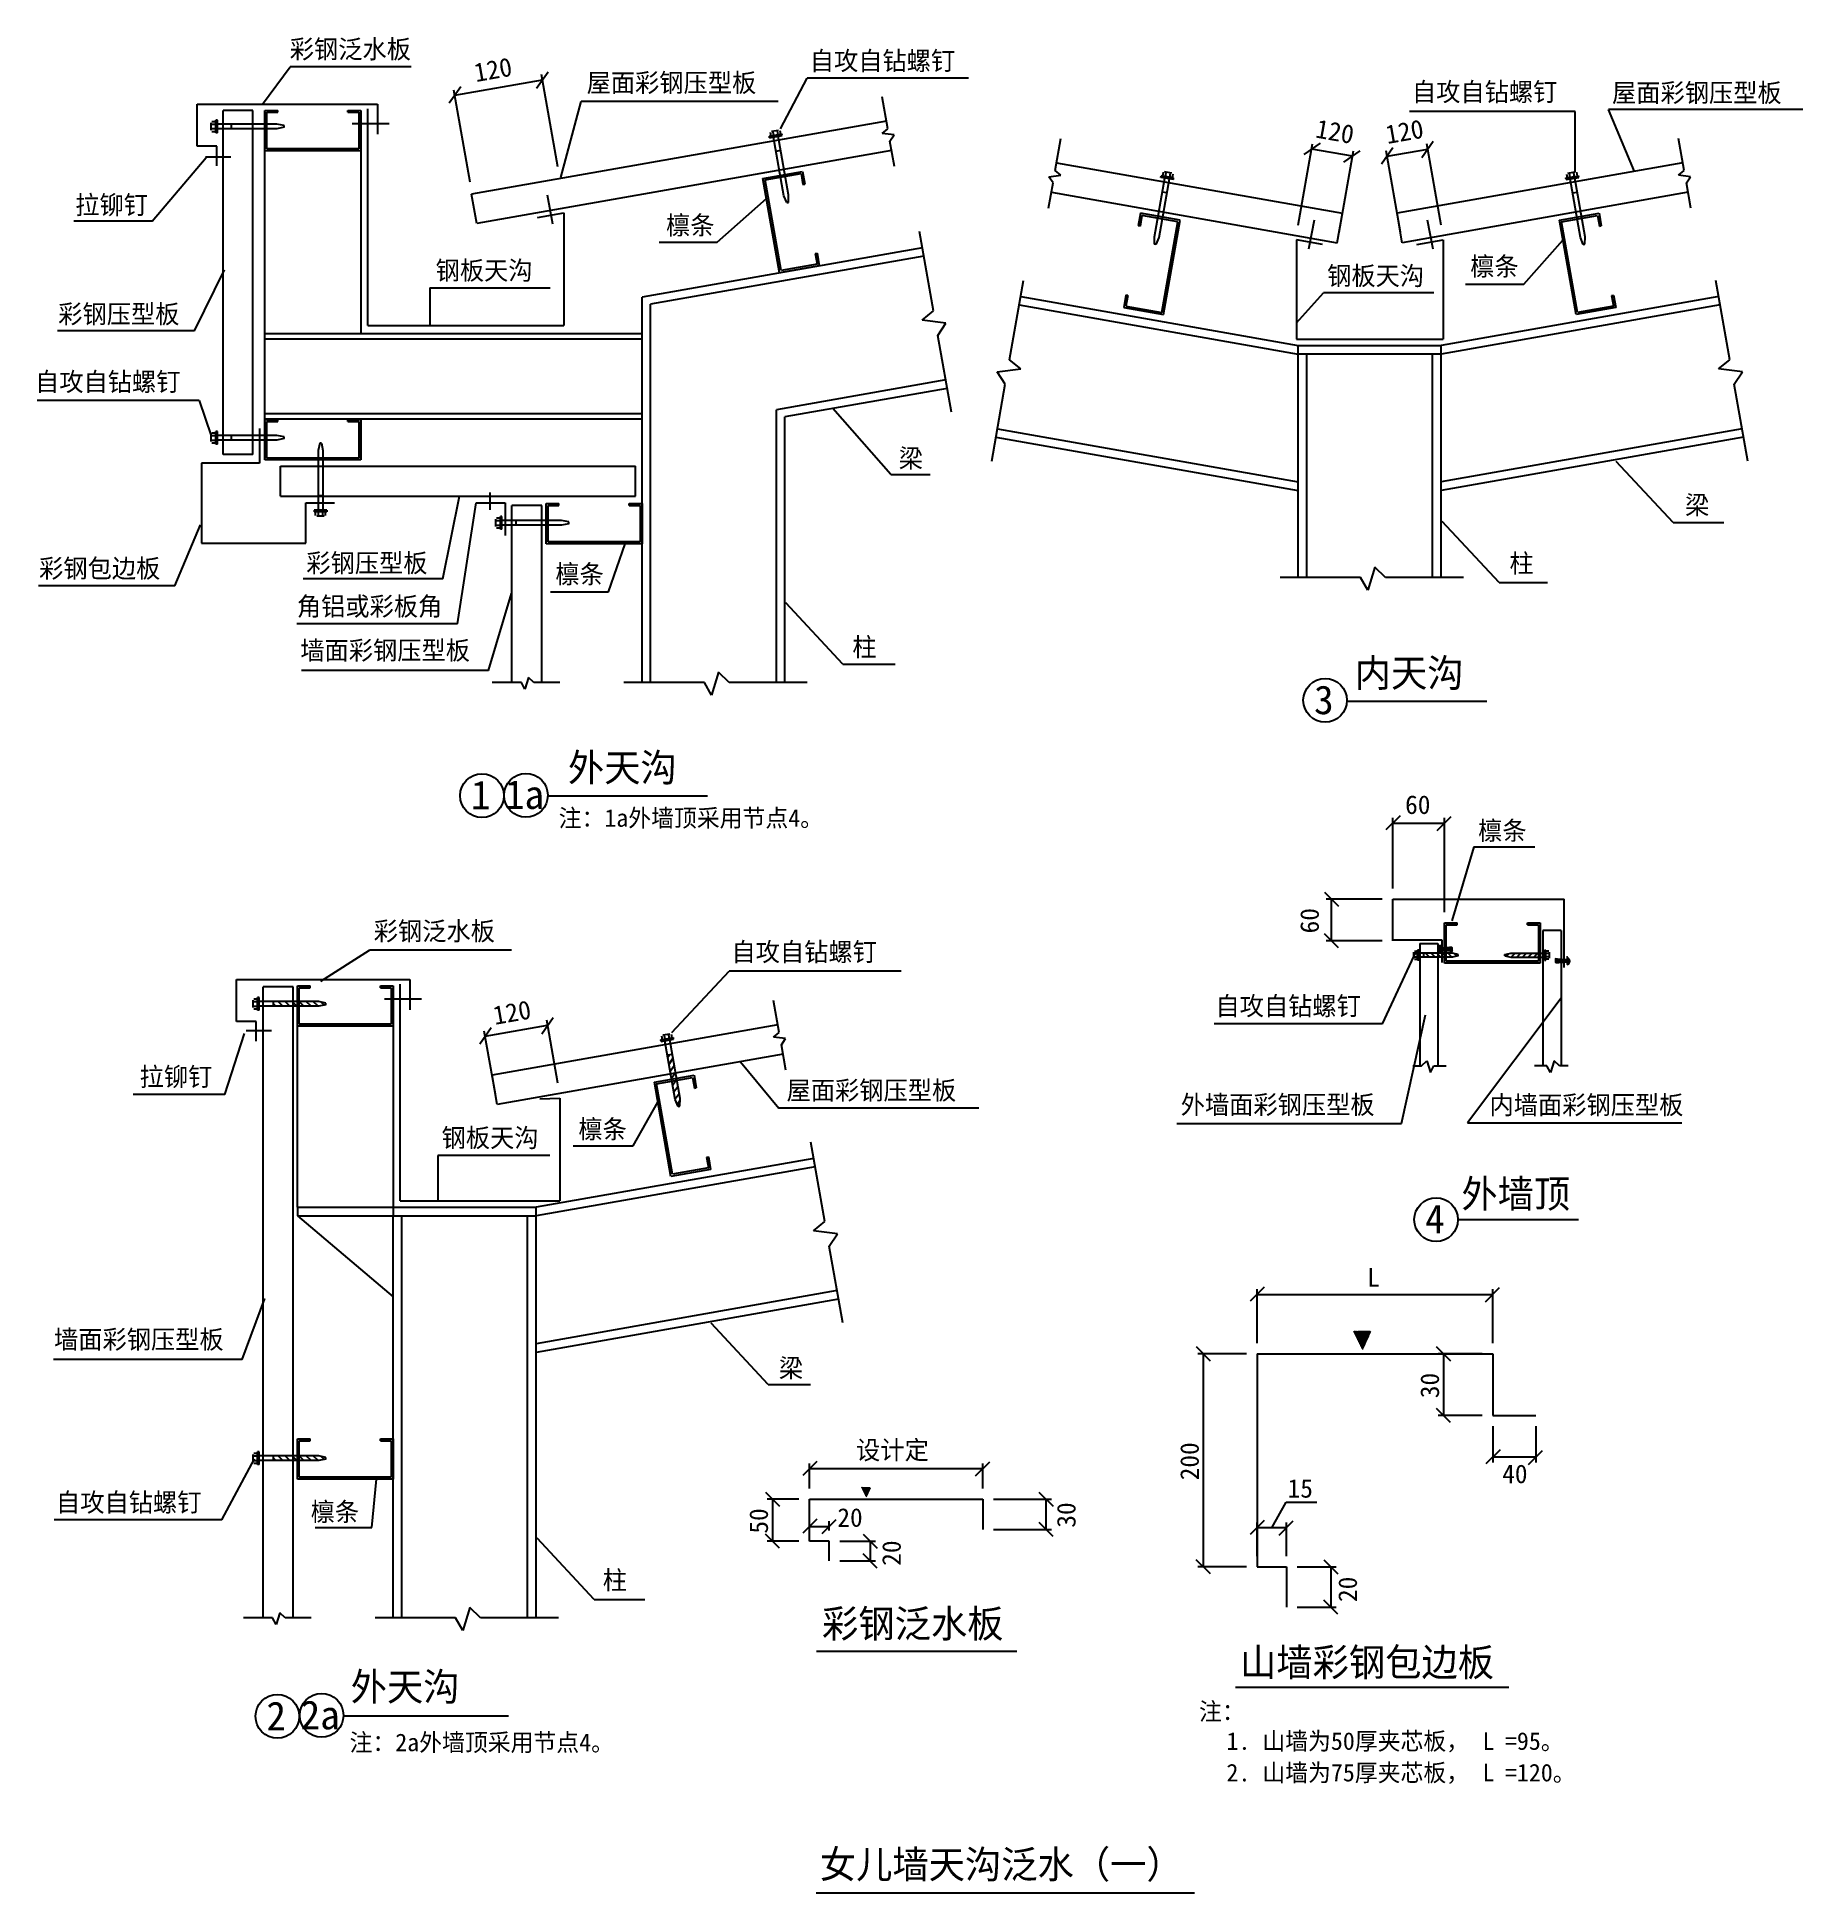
# Model space of a CAD drawing. Header units: metres. Extents: x 127 to 1785, y -203 to 1539.
import ezdxf

# ---------------------------------------------------------------- set-up
doc = ezdxf.new("R2010")
doc.units = ezdxf.units.M
doc.layers.add('_TCH_MASK', color=7, linetype='Continuous')

# ---------------------------------------------------------------- blocks, each defined once
blk = doc.blocks.new('_ARCHTICK')
at = {"color": 6, "linetype": 'ByBlock'}
blk.add_lwpolyline([(-0.98, -0.98), (0.91, 0.91)], dxfattribs=at)

msp = doc.modelspace()

# ---------------------------------------------------------------- hatches: boundary and pattern name
at = {"layer": '_TCH_MASK'}
h = msp.add_hatch(dxfattribs=at)
h.set_pattern_fill('SOLID')
h.paths.add_polyline_path([(1444.7, 679.1), (1444.7, 681.7), (1455.63, 680.89), (1455.63, 685.03), (1444.7, 684.22), (1444.7, 686.82, 0.7)])
h = msp.add_hatch(dxfattribs=at)
h.set_pattern_fill('SOLID')
h.paths.add_polyline_path([(1563.29, 668.15), (1563.29, 670.75), (1552.36, 669.94), (1552.36, 674.08), (1563.29, 673.26), (1563.29, 675.86, -0.7)])
h = msp.add_hatch(dxfattribs=at)
h.set_pattern_fill('SOLID')
h.paths.add_polyline_path([(1371.19, 307.38), (1362.91, 324.04), (1378.92, 324.31)])
h = msp.add_hatch(dxfattribs=at)
h.set_pattern_fill('SOLID')
h.paths.add_polyline_path([(905.3, 169.03), (901.3, 177.44), (909.31, 177.42)])

# ---------------------------------------------------------------- linework, layer by layer
for p, q in [((1357.01, 915.74), (1487.74, 915.74)), ((1461.02, 429.1), (1573.92, 429.1)), ((858.51, 23.75), (1046.57, 23.75)), ((1251.85, -9.99), (1508.51, -9.99)), ((415.16, -36.64), (569.54, -36.64)), ((858.17, -202.98), (1213.3, -202.98))]:
    msp.add_line(p, q)
for p, q in [((338.65, 1476.07), (364.45, 1511.06)), ((478.25, 1511.06), (364.45, 1511.06)), ((519.07, 1484.34), (601.42, 1498.86)), ((615.82, 1417.15), (600.55, 1503.79)), ((824.82, 1452.94), (850.01, 1500.33)), ((1001.46, 1500.33), (850.01, 1500.33)), ((533.48, 1402.63), (518.2, 1489.27)), ((925.59, 1452.83), (920.3, 1482.86)), ((277.32, 1436.61), (277.32, 1476.07)), ((277.32, 1476.07), (446.42, 1476.07)), ((301.65, 1147.09), (301.65, 1470.12)), ((329.65, 1470.12), (301.65, 1470.12)), ((329.65, 1147.09), (329.65, 1470.12)), ((340.83, 1470.12), (352.83, 1470.12)), ((340.83, 1432.32), (340.83, 1470.12)), ((342.63, 1434.12), (342.63, 1468.32)), ((342.63, 1468.32), (352.83, 1468.32)), ((352.83, 1468.32), (352.83, 1470.12)), ((352.83, 1468.32), (352.83, 1468.32)), ((418.83, 1470.12), (430.83, 1470.12)), ((418.83, 1468.32), (418.83, 1470.12)), ((418.83, 1468.32), (429.03, 1468.32)), ((418.83, 1468.32), (418.83, 1468.32)), ((429.03, 1468.32), (429.03, 1434.12)), ((430.83, 1470.12), (430.83, 1432.32)), ((437.41, 1268.15), (437.41, 1471.7)), ((446.42, 1476.07), (446.42, 1447.7)), ((618.63, 1407.16), (637.86, 1478.44)), ((822.62, 1478.44), (637.86, 1478.44)), ((1570.82, 1468.97), (1415.27, 1468.97)), ((1570.86, 1412.14), (1570.82, 1468.97)), ((1626.41, 1412.71), (1602.14, 1471.03)), ((1784.54, 1471.03), (1602.14, 1471.03)), ((290.5, 1451.73), (290.5, 1458.5)), ((291.17, 1459.79), (294.7, 1459.79)), ((291.17, 1457.21), (294.7, 1457.21)), ((291.17, 1453.02), (294.7, 1453.02)), ((291.17, 1450.44), (294.7, 1450.44)), ((296.2, 1461.11), (294.7, 1461.11)), ((294.7, 1449.11), (294.7, 1461.11)), ((296.2, 1449.11), (294.7, 1449.11)), ((296.2, 1449.11), (296.2, 1461.11)), ((352.13, 1457.36), (296.2, 1457.36)), ((352.13, 1452.86), (296.2, 1452.86)), ((309.64, 1452.86), (309.64, 1457.36)), ((358.97, 1455.91), (352.13, 1457.36)), ((358.97, 1454.32), (352.13, 1452.86)), ((358.97, 1454.32), (358.97, 1455.91)), ((422.68, 1457.93), (457.35, 1457.93)), ((924.32, 1460.05), (534.93, 1391.39)), ((814.39, 1445.93), (826.21, 1448.01)), ((814.65, 1444.45), (814.39, 1445.93)), ((814.65, 1444.45), (826.47, 1446.54)), ((815.08, 1449.64), (815.7, 1446.16)), ((816.24, 1450.52), (822.9, 1451.69)), ((817.62, 1450.09), (818.24, 1446.61)), ((821.75, 1450.82), (822.36, 1447.34)), ((832.49, 1390.8), (822.78, 1445.88)), ((824.29, 1451.26), (824.9, 1447.78)), ((826.47, 1446.54), (826.21, 1448.01)), ((920.23, 1448.51), (925.59, 1452.83)), ((931.45, 1447.12), (920.23, 1448.51)), ((927.61, 1441.39), (931.45, 1447.12)), ((295.84, 1436.61), (277.32, 1436.61)), ((295.84, 1418.11), (295.84, 1436.61)), ((340.83, 1179.86), (340.83, 1438.75)), ((430.83, 1432.32), (340.83, 1432.32)), ((429.03, 1434.12), (342.63, 1434.12)), ((430.83, 1432.32), (430.83, 1260.75)), ((929.18, 1432.48), (539.79, 1363.82)), ((828.06, 1390.02), (818.34, 1445.1)), ((820.68, 1431.87), (825.11, 1432.65)), ((931.8, 1417.6), (927.61, 1441.39)), ((1082.69, 1413.59), (1087.99, 1443.62)), ((1310.89, 1362.53), (1324.34, 1438.81)), ((1361.68, 1427.15), (1323.47, 1433.89)), ((1349.1, 1355.79), (1362.55, 1432.07)), ((1406.79, 1355.79), (1393.33, 1432.07)), ((1394.2, 1427.15), (1432.42, 1433.89)), ((1445, 1362.53), (1431.55, 1438.81)), ((1673.2, 1413.59), (1667.9, 1443.62)), ((235.12, 1366.29), (285.84, 1425.78)), ((285.08, 1426.54), (308.91, 1426.54)), ((808.38, 1406.28), (845.6, 1412.85)), ((845.6, 1412.85), (847.69, 1401.03)), ((1088.05, 1409.27), (1082.69, 1413.59)), ((1083.97, 1420.82), (1352.23, 1373.52)), ((1183.99, 1412.03), (1183.38, 1408.55)), ((1192.04, 1411.28), (1185.38, 1412.46)), ((1186.53, 1411.58), (1185.92, 1408.1)), ((1671.92, 1420.82), (1403.66, 1373.52)), ((1563.84, 1411.28), (1570.51, 1412.46)), ((1569.35, 1411.58), (1569.97, 1408.1)), ((1571.89, 1412.03), (1572.51, 1408.55)), ((1667.83, 1409.27), (1673.2, 1413.59)), ((824.01, 1317.65), (808.38, 1406.28)), ((810.46, 1404.82), (844.14, 1410.76)), ((825.47, 1319.73), (810.46, 1404.82)), ((844.14, 1410.76), (845.92, 1400.72)), ((845.92, 1400.72), (847.69, 1401.03)), ((845.92, 1400.72), (845.92, 1400.72)), ((1076.48, 1378.36), (1080.67, 1402.15)), ((1076.83, 1407.88), (1088.05, 1409.27)), ((1080.67, 1402.15), (1076.83, 1407.88)), ((1175.79, 1351.57), (1185.51, 1406.65)), ((1180.23, 1350.78), (1189.94, 1405.87)), ((1181.81, 1407.3), (1182.07, 1408.78)), ((1193.63, 1405.21), (1181.81, 1407.3)), ((1193.89, 1406.69), (1182.07, 1408.78)), ((1190.66, 1410.85), (1190.05, 1407.37)), ((1193.2, 1410.4), (1192.59, 1406.92)), ((1193.63, 1405.21), (1193.89, 1406.69)), ((1562, 1406.69), (1573.81, 1408.78)), ((1562.26, 1405.21), (1562, 1406.69)), ((1562.26, 1405.21), (1574.07, 1407.3)), ((1562.69, 1410.4), (1563.3, 1406.92)), ((1565.23, 1410.85), (1565.84, 1407.37)), ((1575.66, 1350.78), (1565.95, 1405.87)), ((1580.09, 1351.57), (1570.38, 1406.65)), ((1574.07, 1407.3), (1573.81, 1408.78)), ((1679.06, 1407.88), (1667.83, 1409.27)), ((1675.21, 1402.15), (1679.06, 1407.88)), ((1679.41, 1378.36), (1675.21, 1402.15)), ((539.79, 1363.82), (534.93, 1391.39)), ((611.23, 1363.37), (605.97, 1390.68)), ((765.46, 1346.38), (811.69, 1387.49)), ((830.68, 1383.54), (828.06, 1390.02)), ((830.68, 1383.54), (832.24, 1383.81)), ((832.24, 1383.81), (832.49, 1390.8)), ((1079.1, 1393.24), (1347.37, 1345.94)), ((1187.61, 1392.63), (1183.17, 1393.41)), ((1676.78, 1393.24), (1408.52, 1345.94)), ((1568.28, 1392.63), (1572.71, 1393.41)), ((235.12, 1366.29), (161.44, 1366.29)), ((596.88, 1369.62), (621.4, 1373.94)), ((596.88, 1369.62), (596.88, 1369.62)), ((621.4, 1373.94), (621.4, 1268.15)), ((1162.68, 1373.61), (1160.59, 1361.79)), ((1162.37, 1361.48), (1160.59, 1361.79)), ((1164.14, 1371.52), (1162.37, 1361.48)), ((1162.37, 1361.48), (1162.37, 1361.48)), ((1199.9, 1367.04), (1162.68, 1373.61)), ((1197.82, 1365.58), (1164.14, 1371.52)), ((1182.82, 1280.5), (1197.82, 1365.58)), ((1184.28, 1278.41), (1199.9, 1367.04)), ((1320.82, 1340.22), (1326.08, 1367.53)), ((1347.37, 1345.94), (1352.23, 1373.52)), ((1408.52, 1345.94), (1403.66, 1373.52)), ((1437.51, 1339.87), (1432.26, 1367.18)), ((1555.98, 1367.04), (1593.21, 1373.61)), ((1571.61, 1278.41), (1555.98, 1367.04)), ((1558.07, 1365.58), (1591.75, 1371.52)), ((1573.07, 1280.5), (1558.07, 1365.58)), ((1591.75, 1371.52), (1593.52, 1361.48)), ((1593.21, 1373.61), (1595.29, 1361.79)), ((1593.52, 1361.48), (1595.29, 1361.79)), ((1593.52, 1361.48), (1593.52, 1361.48)), ((957.98, 1341.27), (694.85, 1294.88)), ((710.89, 1346.38), (765.46, 1346.38)), ((968.45, 1281.87), (955.32, 1356.36)), ((1176.04, 1344.58), (1175.79, 1351.57)), ((1177.6, 1344.3), (1176.04, 1344.58)), ((1177.6, 1344.3), (1180.23, 1350.78)), ((1309.15, 1348.73), (1309.15, 1255.49)), ((1333.68, 1344.4), (1309.15, 1348.73)), ((1333.68, 1344.4), (1333.68, 1344.4)), ((1422.21, 1344.4), (1446.74, 1348.73)), ((1422.21, 1344.4), (1422.21, 1344.4)), ((1446.74, 1348.73), (1446.74, 1255.49)), ((1522.51, 1307.14), (1559.3, 1348.25)), ((1578.28, 1344.3), (1575.66, 1350.78)), ((1578.28, 1344.3), (1579.85, 1344.58)), ((1579.85, 1344.58), (1580.09, 1351.57)), ((959.37, 1333.39), (702.85, 1288.16)), ((861.23, 1324.21), (824.01, 1317.65)), ((859.15, 1325.67), (825.47, 1319.73)), ((857.38, 1335.72), (859.15, 1336.03)), ((857.38, 1335.72), (857.38, 1335.72)), ((857.38, 1335.72), (859.15, 1325.67)), ((859.15, 1336.03), (861.23, 1324.21)), ((274.73, 1263.12), (302.93, 1320.48)), ((1039.83, 1236.09), (1052.96, 1310.58)), ((1467.81, 1307.14), (1522.51, 1307.14)), ((1716.06, 1236.09), (1702.92, 1310.58)), ((495.51, 1303.55), (495.51, 1268.15)), ((495.51, 1303.55), (608.64, 1303.55)), ((694.85, 933.2), (694.85, 1294.88)), ((1050.3, 1295.49), (1310.89, 1249.54)), ((1149.13, 1296.79), (1147.05, 1284.98)), ((1150.91, 1296.48), (1149.13, 1296.79)), ((1150.91, 1296.48), (1149.14, 1286.44)), ((1150.91, 1296.48), (1150.91, 1296.48)), ((1309.15, 1270.81), (1334.52, 1298.91)), ((1438.11, 1298.91), (1334.52, 1298.91)), ((1705.58, 1295.49), (1445, 1249.54)), ((1604.98, 1296.48), (1606.75, 1296.79)), ((1604.98, 1296.48), (1604.98, 1296.48)), ((1604.98, 1296.48), (1606.75, 1286.44)), ((1606.75, 1296.79), (1608.84, 1284.98)), ((702.85, 933.2), (702.85, 1288.16)), ((957.73, 1273.24), (968.45, 1281.87)), ((980.17, 1270.46), (957.73, 1273.24)), ((1048.91, 1287.61), (1310.89, 1241.42)), ((1147.05, 1284.98), (1184.28, 1278.41)), ((1149.14, 1286.44), (1182.82, 1280.5)), ((1706.97, 1287.61), (1445, 1241.42)), ((1608.84, 1284.98), (1571.61, 1278.41)), ((1606.75, 1286.44), (1573.07, 1280.5)), ((274.73, 1263.12), (146.16, 1263.12)), ((340.83, 1260.75), (694.85, 1260.75)), ((340.83, 1255.75), (694.85, 1255.75)), ((437.41, 1268.15), (621.4, 1268.15)), ((972.49, 1258.99), (980.17, 1270.46)), ((985.22, 1186.77), (972.49, 1258.99)), ((1309.15, 1255.49), (1446.74, 1255.49)), ((1310.89, 1031.84), (1310.89, 1249.54)), ((1310.89, 1249.54), (1445, 1249.54)), ((1310.89, 1241.54), (1445, 1241.54)), ((1318.89, 1031.84), (1318.89, 1241.54)), ((1437, 1031.84), (1437, 1241.54)), ((1445, 1031.84), (1445, 1249.54)), ((1028.11, 1224.68), (1050.56, 1227.46)), ((1035.8, 1213.21), (1028.11, 1224.68)), ((1050.56, 1227.46), (1039.83, 1236.09)), ((1705.33, 1227.46), (1716.06, 1236.09)), ((1727.78, 1224.68), (1705.33, 1227.46)), ((1720.09, 1213.21), (1727.78, 1224.68)), ((979.88, 1217.08), (820.96, 1189.06)), ((981.27, 1209.2), (828.96, 1182.35)), ((1023.06, 1140.99), (1035.8, 1213.21)), ((1732.83, 1140.99), (1720.09, 1213.21)), ((279.1, 1197.77), (127.02, 1197.77)), ((279.1, 1197.77), (290.44, 1164.52)), ((340.83, 1185.75), (694.85, 1185.75)), ((820.96, 933.2), (820.96, 1189.06)), ((928.33, 1128.31), (873.86, 1190.33)), ((291.17, 1167.51), (294.7, 1167.51)), ((294.7, 1156.83), (294.7, 1168.83)), ((296.2, 1168.83), (294.7, 1168.83)), ((296.2, 1156.83), (296.2, 1168.83)), ((335.92, 1171.66), (335.92, 1138.92)), ((340.83, 1180.75), (694.85, 1180.75)), ((340.83, 1179.86), (352.83, 1179.86)), ((340.83, 1142.06), (340.83, 1179.86)), ((342.63, 1178.06), (352.83, 1178.06)), ((342.63, 1143.86), (342.63, 1178.06)), ((352.83, 1178.06), (352.83, 1179.86)), ((352.83, 1178.06), (352.83, 1178.06)), ((418.83, 1178.06), (418.83, 1179.86)), ((418.83, 1179.86), (430.83, 1179.86)), ((418.83, 1178.06), (418.83, 1178.06)), ((418.83, 1178.06), (429.03, 1178.06)), ((429.03, 1178.06), (429.03, 1143.86)), ((430.83, 1179.86), (430.83, 1142.06)), ((828.96, 933.2), (828.96, 1182.35)), ((1028.41, 1171.3), (1310.89, 1121.49)), ((1727.48, 1171.3), (1445, 1121.49)), ((290.5, 1159.45), (290.5, 1166.22)), ((291.17, 1164.93), (294.7, 1164.93)), ((291.17, 1160.74), (294.7, 1160.74)), ((291.17, 1158.16), (294.7, 1158.16)), ((296.2, 1156.83), (294.7, 1156.83)), ((352.13, 1165.08), (296.2, 1165.08)), ((352.13, 1160.58), (296.2, 1160.58)), ((309.64, 1160.58), (309.64, 1165.08)), ((358.97, 1163.62), (352.13, 1165.08)), ((358.97, 1162.04), (352.13, 1160.58)), ((358.97, 1162.04), (358.97, 1163.62)), ((392.32, 1157.72), (390.86, 1150.88)), ((390.86, 1150.88), (390.86, 1094.95)), ((393.9, 1157.72), (392.32, 1157.72)), ((393.9, 1157.72), (395.36, 1150.88)), ((395.36, 1150.88), (395.36, 1094.95)), ((1027.02, 1163.42), (1310.89, 1113.37)), ((1728.87, 1163.42), (1445, 1113.37)), ((335.92, 1138.92), (281.31, 1138.92)), ((281.31, 1138.92), (281.31, 1063.96)), ((329.65, 1147.09), (301.65, 1147.09)), ((430.83, 1142.06), (340.83, 1142.06)), ((429.03, 1143.86), (342.63, 1143.86)), ((355.33, 1136.17), (688.57, 1136.17)), ((355.33, 1108.17), (355.33, 1136.17)), ((688.57, 1108.17), (688.57, 1136.17)), ((1662.84, 1083.3), (1609.19, 1140.66)), ((928.33, 1128.31), (965.18, 1128.31)), ((355.33, 1108.17), (688.57, 1108.17)), ((379.13, 1063.96), (379.13, 1101.92)), ((379.13, 1101.92), (406.19, 1101.92)), ((395.36, 1108.38), (390.86, 1108.38)), ((507.79, 1030.39), (523.44, 1108.17)), ((521.76, 988.17), (539.13, 1101.66)), ((539.13, 1101.66), (566.53, 1101.66)), ((551.87, 1111.53), (551.87, 1095.33)), ((566.53, 1101.66), (566.53, 1071.24)), ((572.75, 933.04), (572.75, 1099.37)), ((600.75, 1099.37), (572.75, 1099.37)), ((600.75, 933.04), (600.75, 1099.37)), ((604.85, 1063.37), (604.85, 1101.17)), ((604.85, 1101.17), (616.85, 1101.17)), ((606.65, 1099.37), (616.85, 1099.37)), ((606.65, 1065.17), (606.65, 1099.37)), ((616.85, 1099.37), (616.85, 1101.17)), ((616.85, 1099.37), (616.85, 1099.37)), ((682.85, 1099.37), (682.85, 1101.17)), ((682.85, 1101.17), (694.85, 1101.17)), ((682.85, 1099.37), (682.85, 1099.37)), ((682.85, 1099.37), (693.05, 1099.37)), ((693.05, 1099.37), (693.05, 1065.17)), ((694.85, 1101.17), (694.85, 1063.37)), ((256.28, 1023.92), (280.48, 1081.28)), ((399.11, 1094.95), (387.11, 1094.95)), ((387.11, 1094.95), (387.11, 1093.45)), ((399.11, 1093.45), (387.11, 1093.45)), ((388.43, 1089.91), (388.43, 1093.45)), ((396.49, 1089.25), (389.72, 1089.25)), ((391.01, 1089.91), (391.01, 1093.45)), ((395.2, 1089.91), (395.2, 1093.45)), ((397.78, 1089.91), (397.78, 1093.45)), ((399.11, 1094.95), (399.11, 1093.45)), ((557.66, 1079.63), (557.66, 1086.39)), ((558.33, 1087.68), (561.86, 1087.68)), ((558.33, 1085.1), (561.86, 1085.1)), ((558.33, 1080.92), (561.86, 1080.92)), ((563.36, 1089.01), (561.86, 1089.01)), ((561.86, 1077.01), (561.86, 1089.01)), ((563.36, 1077.01), (563.36, 1089.01)), ((619.29, 1085.26), (563.36, 1085.26)), ((619.29, 1080.76), (563.36, 1080.76)), ((576.8, 1080.76), (576.8, 1085.26)), ((626.13, 1083.8), (619.29, 1085.26)), ((626.13, 1082.22), (619.29, 1080.76)), ((626.13, 1082.22), (626.13, 1083.8)), ((1499.48, 1026.94), (1445.83, 1084.3)), ((1662.84, 1083.3), (1710.33, 1083.3)), ((281.31, 1063.96), (379.13, 1063.96)), ((558.33, 1078.34), (561.86, 1078.34)), ((563.36, 1077.01), (561.86, 1077.01)), ((694.85, 1063.37), (604.85, 1063.37)), ((693.05, 1065.17), (606.65, 1065.17)), ((663.47, 1018.1), (679.11, 1063.37)), ((507.79, 1030.39), (376.69, 1030.39)), ((1369.42, 1031.84), (1293.79, 1031.84)), ((1376.06, 1019.78), (1369.42, 1031.84)), ((1382.7, 1041.4), (1376.06, 1019.78)), ((1392.66, 1031.84), (1382.7, 1041.4)), ((1465.99, 1031.84), (1392.66, 1031.84)), ((256.28, 1023.92), (128.27, 1023.92)), ((550.65, 944.4), (572.46, 1016.57)), ((608.91, 1018.1), (663.47, 1018.1)), ((1499.48, 1026.94), (1544.8, 1026.94)), ((883.44, 950.45), (829.79, 1007.81)), ((521.76, 988.17), (370.88, 988.17)), ((550.65, 944.4), (375.19, 944.4)), ((766.66, 942.77), (760.02, 921.14)), ((776.62, 933.2), (766.66, 942.77)), ((883.44, 950.45), (932.35, 950.45)), ((581.65, 933.04), (554.19, 933.04)), ((584.97, 927.01), (581.65, 933.04)), ((588.29, 937.82), (584.97, 927.01)), ((593.27, 933.04), (588.29, 937.82)), ((617.68, 933.04), (593.27, 933.04)), ((753.38, 933.2), (677.75, 933.2)), ((760.02, 921.14), (753.38, 933.2)), ((849.95, 933.2), (776.62, 933.2)), ((606.76, 826.86), (756.17, 826.86)), ((1399.53, 739.66), (1399.53, 806.1)), ((1448.01, 717.58), (1448.01, 806.1)), ((1399.53, 801.1), (1448.01, 801.1)), ((1475.53, 778.93), (1455.07, 709.36)), ((1475.53, 778.93), (1533.06, 778.93)), ((1389.53, 729.66), (1337.05, 729.66)), ((1342.05, 690.78), (1342.05, 729.66)), ((1399.53, 729.66), (1560.54, 729.66)), ((1399.53, 690.78), (1399.53, 729.66)), ((1560.54, 665.72), (1560.54, 729.66)), ((1448.01, 669.78), (1448.01, 707.58)), ((1448.01, 707.58), (1460.01, 707.58)), ((1448.01, 707.58), (1460.01, 707.58)), ((1449.81, 671.58), (1449.81, 705.78)), ((1449.81, 705.78), (1460.01, 705.78)), ((1460.01, 705.78), (1460.01, 707.58)), ((1460.01, 705.78), (1460.01, 705.78)), ((1526.01, 705.78), (1526.01, 707.58)), ((1526.01, 707.58), (1538.01, 707.58)), ((1526.01, 707.58), (1538.01, 707.58)), ((1526.01, 705.78), (1526.01, 705.78)), ((1526.01, 705.78), (1536.21, 705.78)), ((1536.21, 705.78), (1536.21, 671.58)), ((1538.01, 707.58), (1538.01, 669.78)), ((1540.58, 700.34), (1540.58, 573.17)), ((1557.65, 700.34), (1540.58, 700.34)), ((1557.65, 700.34), (1557.65, 573.17)), ((393.33, 652.73), (438.94, 682.02)), ((572.43, 682.02), (438.94, 682.02)), ((1389.53, 690.78), (1337.05, 690.78)), ((1389.81, 612.79), (1421.66, 680.49)), ((1445.91, 691.27), (1399.53, 691.27)), ((1419.37, 674.49), (1419.37, 679.91)), ((1419.9, 680.94), (1422.72, 680.94)), ((1423.92, 682), (1422.72, 682)), ((1422.72, 672.4), (1422.72, 682)), ((1423.92, 672.4), (1423.92, 682)), ((1424.86, 680.26), (1423.92, 680.26)), ((1424.86, 688.07), (1441.93, 688.07)), ((1424.86, 688.07), (1424.86, 573.17)), ((1424.86, 674.14), (1424.86, 680.26)), ((1441.93, 688.07), (1441.93, 573.17)), ((1445.91, 670.37), (1445.91, 691.27)), ((1541.08, 680.26), (1542.02, 680.26)), ((1541.08, 674.14), (1541.08, 680.26)), ((1542.02, 682), (1543.22, 682)), ((1542.02, 672.4), (1542.02, 682)), ((1543.22, 672.4), (1543.22, 682)), ((1546.05, 680.94), (1543.22, 680.94)), ((1546.58, 674.49), (1546.58, 679.91)), ((722.85, 604.69), (776.5, 662.06)), ((937.96, 662.06), (776.5, 662.06)), ((1419.9, 678.88), (1422.72, 678.88)), ((1419.9, 675.52), (1422.72, 675.52)), ((1419.9, 673.46), (1422.72, 673.46)), ((1423.92, 672.4), (1422.72, 672.4)), ((1424.86, 674.14), (1423.92, 674.14)), ((1455.57, 679), (1424.86, 679)), ((1455.57, 675.4), (1424.86, 675.4)), ((1428.73, 675.4), (1428.73, 679)), ((1433.94, 675.4), (1430.34, 679)), ((1439.24, 675.4), (1435.64, 679)), ((1444.55, 675.4), (1440.95, 679)), ((1449.85, 675.4), (1446.25, 679)), ((1538.01, 669.78), (1448.01, 669.78)), ((1536.21, 671.58), (1449.81, 671.58)), ((1455.15, 675.4), (1451.55, 679)), ((1461.05, 677.83), (1455.57, 679)), ((1461.05, 676.57), (1455.57, 675.4)), ((1459.6, 676.26), (1457.21, 678.65)), ((1461.05, 676.57), (1461.05, 677.83)), ((1504.9, 677.83), (1510.37, 679)), ((1504.9, 676.57), (1504.9, 677.83)), ((1504.9, 676.57), (1510.37, 675.4)), ((1506.34, 676.26), (1508.74, 678.65)), ((1510.37, 679), (1541.08, 679)), ((1510.37, 675.4), (1541.08, 675.4)), ((1510.79, 675.4), (1514.39, 679)), ((1516.09, 675.4), (1519.69, 679)), ((1521.39, 675.4), (1524.99, 679)), ((1526.7, 675.4), (1530.3, 679)), ((1532, 675.4), (1535.6, 679)), ((1537.21, 675.4), (1537.21, 679)), ((1541.08, 674.14), (1542.02, 674.14)), ((1542.02, 672.4), (1543.22, 672.4)), ((1546.05, 678.88), (1543.22, 678.88)), ((1546.05, 675.52), (1543.22, 675.52)), ((1546.05, 673.46), (1543.22, 673.46)), ((314.22, 654.4), (476.91, 654.4)), ((314.22, 614.93), (314.22, 654.4)), ((339.22, 55.05), (339.22, 647.59)), ((367.22, 647.59), (339.22, 647.59)), ((367.22, 55.05), (367.22, 647.59)), ((371.32, 610.65), (371.32, 648.45)), ((371.32, 648.45), (383.32, 648.45)), ((373.12, 646.65), (383.32, 646.65)), ((373.12, 612.45), (373.12, 646.65)), ((383.32, 646.65), (383.32, 648.45)), ((383.32, 646.65), (383.32, 646.65)), ((449.32, 646.65), (449.32, 648.45)), ((449.32, 648.45), (461.32, 648.45)), ((449.32, 646.65), (449.32, 646.65)), ((449.32, 646.65), (459.52, 646.65)), ((459.52, 646.65), (459.52, 612.45)), ((461.32, 648.45), (461.32, 610.65)), ((467.9, 446.48), (467.9, 650.03)), ((476.91, 654.4), (476.91, 626.03)), ((329.69, 628.09), (329.69, 634.86)), ((330.35, 636.15), (333.89, 636.15)), ((330.35, 633.57), (333.89, 633.57)), ((330.35, 629.38), (333.89, 629.38)), ((335.39, 637.48), (333.89, 637.48)), ((333.89, 625.48), (333.89, 637.48)), ((335.39, 625.48), (335.39, 637.48)), ((391.32, 633.73), (335.39, 633.73)), ((391.32, 629.23), (335.39, 629.23)), ((348.82, 629.23), (348.82, 633.73)), ((351.02, 629.23), (348.82, 631.43)), ((357.65, 629.23), (353.15, 633.73)), ((364.28, 629.23), (359.78, 633.73)), ((370.91, 629.23), (366.41, 633.73)), ((377.54, 629.23), (373.04, 633.73)), ((384.16, 629.23), (379.66, 633.73)), ((390.79, 629.23), (386.29, 633.73)), ((398.16, 632.27), (391.32, 633.73)), ((398.16, 630.69), (391.32, 629.23)), ((396.35, 630.3), (393.36, 633.29)), ((398.16, 630.69), (398.16, 632.27)), ((453.16, 636.26), (487.83, 636.26)), ((823.63, 604.58), (818.33, 634.61)), ((1557.65, 636.75), (1469.69, 519.72)), ((332.73, 614.93), (314.22, 614.93)), ((330.35, 626.81), (333.89, 626.81)), ((332.73, 596.43), (332.73, 614.93)), ((335.39, 625.48), (333.89, 625.48)), ((461.32, 610.65), (371.32, 610.65)), ((371.32, 440.53), (371.32, 610.53)), ((459.52, 612.45), (373.12, 612.45)), ((461.32, 610.65), (461.32, 432.53)), ((547.65, 601.06), (606.23, 611.39)), ((822.35, 611.81), (554.09, 564.51)), ((615.8, 557.11), (605.36, 616.32)), ((1389.81, 612.79), (1231.95, 612.79)), ((1407.8, 519.24), (1430.17, 621.27)), ((303.16, 546.35), (321.78, 603.71)), ((323.14, 606.59), (346.98, 606.59)), ((557.22, 546.78), (546.78, 605.99)), ((712.43, 597.68), (724.24, 599.77)), ((712.69, 596.2), (712.43, 597.68)), ((712.69, 596.2), (724.51, 598.29)), ((713.12, 601.39), (713.73, 597.91)), ((714.27, 602.27), (720.94, 603.44)), ((715.66, 601.84), (716.27, 598.36)), ((726.09, 541.77), (716.38, 596.86)), ((719.78, 602.57), (720.4, 599.09)), ((730.53, 542.56), (720.81, 597.64)), ((722.32, 603.02), (722.94, 599.54)), ((724.51, 598.29), (724.24, 599.77)), ((818.27, 600.26), (823.63, 604.58)), ((829.49, 598.87), (818.27, 600.26)), ((825.65, 593.14), (829.49, 598.87)), ((829.84, 569.35), (825.65, 593.14)), ((827.22, 584.23), (558.95, 536.93)), ((718.71, 583.62), (723.15, 584.4)), ((719.1, 581.46), (720.88, 584)), ((720.25, 574.93), (723.9, 580.14)), ((787.39, 577.21), (823.12, 533.56)), ((1426.58, 573.17), (1431.56, 577.95)), ((1431.56, 577.95), (1434.88, 567.14)), ((1550.94, 577.95), (1547.63, 567.14)), ((1555.92, 573.17), (1550.94, 577.95)), ((558.95, 536.93), (554.09, 564.51)), ((706.42, 558.03), (743.64, 564.6)), ((722.04, 469.4), (706.42, 558.03)), ((708.5, 556.57), (742.18, 562.51)), ((721.4, 568.4), (725.05, 573.62)), ((722.55, 561.87), (726.2, 567.09)), ((723.7, 555.35), (727.35, 560.56)), ((742.18, 562.51), (743.95, 552.47)), ((743.64, 564.6), (745.72, 552.78)), ((1418.45, 573.17), (1426.58, 573.17)), ((1434.88, 567.14), (1438.2, 573.17)), ((1438.2, 573.17), (1449.76, 573.17)), ((1544.31, 573.17), (1532.75, 573.17)), ((1547.63, 567.14), (1544.31, 573.17)), ((1564.06, 573.17), (1555.92, 573.17)), ((303.16, 546.35), (217.14, 546.35)), ((598.92, 542.32), (617.54, 543.1)), ((598.92, 542.32), (598.92, 542.32)), ((617.54, 543.1), (617.54, 446.48)), ((723.5, 471.49), (708.5, 556.57)), ((724.85, 548.82), (728.5, 554.03)), ((726, 542.29), (729.65, 547.5)), ((728.72, 535.29), (726.09, 541.77)), ((728.02, 537), (730.45, 540.47)), ((730.28, 535.56), (730.53, 542.56)), ((743.95, 552.47), (745.72, 552.78)), ((743.95, 552.47), (743.95, 552.47)), ((686.4, 498.13), (709.73, 539.24)), ((728.72, 535.29), (730.28, 535.56)), ((1011.04, 533.56), (823.12, 533.56)), ((1196.85, 519.24), (1407.8, 519.24)), ((1469.69, 519.72), (1670.85, 519.72)), ((503.13, 489.2), (503.13, 446.48)), ((608.23, 489.2), (503.13, 489.2)), ((630.19, 498.13), (686.4, 498.13)), ((755.41, 487.47), (757.19, 487.78)), ((757.19, 487.78), (759.27, 475.97)), ((866.49, 427.08), (853.36, 501.57)), ((856.02, 486.48), (595.43, 440.53)), ((857.4, 478.6), (595.43, 432.41)), ((759.27, 475.97), (722.04, 469.4)), ((757.18, 477.43), (723.5, 471.49)), ((755.41, 487.47), (757.18, 477.43)), ((755.41, 487.47), (755.41, 487.47)), ((371.32, 440.53), (595.43, 440.53)), ((371.32, 440.53), (371.32, 432.53)), ((467.9, 446.48), (617.54, 446.48)), ((595.43, 55.22), (595.43, 440.53)), ((371.32, 432.53), (461.32, 356.61)), ((371.32, 432.53), (595.43, 432.53)), ((461.32, 55.22), (461.32, 432.53)), ((469.32, 55.22), (469.32, 432.53)), ((587.43, 55.22), (587.43, 432.53)), ((855.76, 418.45), (866.49, 427.08)), ((878.21, 415.67), (855.76, 418.45)), ((870.52, 404.2), (878.21, 415.67)), ((883.26, 331.98), (870.52, 404.2)), ((319.45, 297.61), (340.92, 354.98)), ((877.91, 362.29), (595.43, 312.48)), ((879.3, 354.41), (595.43, 304.36)), ((1272.13, 313.05), (1272.13, 363.77)), ((1272.13, 358.77), (1493.45, 358.77)), ((1493.45, 313.05), (1493.45, 363.77)), ((813.27, 274.29), (759.62, 331.65)), ((319.45, 297.61), (142.41, 297.61)), ((1262.13, 303.05), (1216.64, 303.05)), ((1221.64, 303.05), (1221.64, 103.08)), ((1272.13, 303.05), (1272.13, 103.08)), ((1272.13, 303.05), (1493.45, 303.05)), ((1483.45, 303.05), (1442.1, 303.05)), ((1447.1, 303.05), (1447.1, 245.17)), ((1493.45, 303.05), (1493.45, 245.17)), ((813.27, 274.29), (852.99, 274.29)), ((1483.45, 245.17), (1442.1, 245.17)), ((1493.45, 245.17), (1533.87, 245.17)), ((1493.45, 235.17), (1493.45, 200.97)), ((1533.87, 235.17), (1533.87, 200.97)), ((330.35, 209.7), (333.89, 209.7)), ((333.89, 199.02), (333.89, 211.02)), ((335.39, 211.02), (333.89, 211.02)), ((335.39, 199.02), (335.39, 211.02)), ((371.32, 185.39), (371.32, 223.19)), ((371.32, 223.19), (383.32, 223.19)), ((373.12, 187.19), (373.12, 221.39)), ((373.12, 221.39), (383.32, 221.39)), ((383.32, 221.39), (383.32, 223.19)), ((383.32, 221.39), (383.32, 221.39)), ((449.32, 223.19), (461.32, 223.19)), ((449.32, 221.39), (449.32, 223.19)), ((449.32, 221.39), (459.52, 221.39)), ((449.32, 221.39), (449.32, 221.39)), ((459.52, 221.39), (459.52, 187.19)), ((461.32, 223.19), (461.32, 185.39)), ((300.55, 147.08), (331.01, 204.44)), ((329.69, 201.64), (329.69, 208.41)), ((330.35, 207.12), (333.89, 207.12)), ((330.35, 202.93), (333.89, 202.93)), ((330.35, 200.35), (333.89, 200.35)), ((335.39, 199.02), (333.89, 199.02)), ((391.32, 207.27), (335.39, 207.27)), ((391.32, 202.77), (335.39, 202.77)), ((348.82, 202.77), (348.82, 207.27)), ((351.02, 202.77), (348.82, 204.97)), ((357.65, 202.77), (353.15, 207.27)), ((364.28, 202.77), (359.78, 207.27)), ((370.91, 202.77), (366.41, 207.27)), ((377.54, 202.77), (373.04, 207.27)), ((384.16, 202.77), (379.66, 207.27)), ((390.79, 202.77), (386.29, 207.27)), ((398.16, 205.81), (391.32, 207.27)), ((398.16, 204.23), (391.32, 202.77)), ((396.35, 203.84), (393.36, 206.84)), ((398.16, 204.23), (398.16, 205.81)), ((852.15, 176.59), (852.15, 200.19)), ((1014.84, 195.19), (852.15, 195.19)), ((1014.84, 176.59), (1014.84, 200.19)), ((1533.87, 205.97), (1493.45, 205.97)), ((461.32, 185.39), (371.32, 185.39)), ((459.52, 187.19), (373.12, 187.19)), ((441.14, 140.11), (445.58, 185.39)), ((842.15, 166.59), (812.31, 166.59)), ((817.31, 166.59), (817.31, 127.12)), ((852.15, 127.12), (852.15, 166.59)), ((852.15, 166.59), (1014.84, 166.59)), ((1014.84, 166.59), (1014.84, 138.22)), ((1024.84, 166.59), (1079.12, 166.59)), ((1074.12, 138.22), (1074.12, 166.59)), ((1285.96, 139.8), (1299.56, 163.73)), ((1299.56, 163.73), (1328.3, 163.73)), ((300.55, 147.08), (143.09, 147.08)), ((388.07, 140.11), (441.14, 140.11)), ((852.15, 137.12), (852.15, 146.07)), ((852.15, 141.07), (870.66, 141.07)), ((870.66, 137.12), (870.66, 146.07)), ((1272.13, 113.08), (1272.13, 144.8)), ((1299.8, 139.8), (1272.13, 139.8)), ((1299.8, 113.08), (1299.8, 144.8)), ((649.91, 72.46), (596.27, 129.82)), ((842.15, 127.12), (812.31, 127.12)), ((870.66, 127.12), (852.15, 127.12)), ((870.66, 108.62), (870.66, 127.12)), ((880.66, 127.12), (913.97, 127.12)), ((908.97, 127.12), (908.97, 108.62)), ((1024.84, 138.22), (1079.12, 138.22)), ((880.66, 108.62), (913.97, 108.62)), ((1262.13, 103.08), (1216.64, 103.08)), ((1272.13, 103.08), (1299.8, 103.08)), ((1299.8, 103.08), (1299.8, 65.17)), ((1309.8, 103.08), (1346.47, 103.08)), ((1341.47, 103.08), (1341.47, 65.17)), ((649.91, 72.46), (697.62, 72.46)), ((348.12, 55.05), (320.66, 55.05)), ((351.44, 49.02), (348.12, 55.05)), ((354.76, 59.83), (351.44, 49.02)), ((359.74, 55.05), (354.76, 59.83)), ((384.15, 55.05), (359.74, 55.05)), ((519.85, 55.22), (444.22, 55.22)), ((526.49, 43.15), (519.85, 55.22)), ((533.13, 64.78), (526.49, 43.15)), ((543.09, 55.22), (533.13, 64.78)), ((616.42, 55.22), (543.09, 55.22)), ((1309.8, 65.17), (1346.47, 65.17))]:
    msp.add_line(p, q, dxfattribs=at)
for centre in [(1336.08, 916.44), (544.61, 826.94), (585.86, 827.26), (1440.27, 428.97), (352.6, -37.2), (394.05, -36.38)]:
    msp.add_circle(centre, 20.51, dxfattribs=at)

# ---------------------------------------------------------------- block references
at = {"layer": '_TCH_MASK', "xscale": 7, "yscale": 7, "zscale": 7}
for p, rotation in [((601.42, 1498.86), 10), ((519.07, 1484.34), 190), ((1323.47, 1433.89), 170), ((1361.68, 1427.15), 350), ((1394.2, 1427.15), 190), ((1432.42, 1433.89), 10), ((1399.53, 801.1), 180), ((1342.05, 729.66), 90), ((1342.05, 690.78), 270), ((606.23, 611.39), 10), ((547.65, 601.06), 190), ((1272.13, 358.77), 180), ((1221.64, 303.05), 90), ((1447.1, 303.05), 90), ((1447.1, 245.17), 270), ((1493.45, 205.97), 180), ((852.15, 195.19), 180), ((817.31, 166.59), 90), ((1074.12, 166.59), 90), ((852.15, 141.07), 180), ((1074.12, 138.22), 270), ((1272.13, 139.8), 180), ((817.31, 127.12), 270), ((908.97, 127.12), 90), ((908.97, 108.62), 270), ((1221.64, 103.08), 270), ((1341.47, 103.08), 90), ((1341.47, 65.17), 270)]:
    msp.add_blockref('_ARCHTICK', p, dxfattribs=dict(at, rotation=rotation))
for p in [(1448.01, 801.1), (1493.45, 358.77), (1533.87, 205.97), (1014.84, 195.19), (870.66, 141.07), (1299.8, 139.8)]:
    msp.add_blockref('_ARCHTICK', p, dxfattribs=at)

# ---------------------------------------------------------------- texts
for s, rotation, p in [('120', 10, (538.86, 1496.68)), ('120', 350, (1326.21, 1444.82)), ('120', 10, (1394.47, 1438.55)), ('60', 90, (1330.18, 697.59)), ('120', 10, (556.69, 611.75)), ('30', 90, (1443, 261.34)), ('200', 90, (1217.54, 184.25)), ('50', 90, (813.07, 134.23)), ('30', 90, (1101.79, 139.79)), ('20', 90, (937.76, 104.03)), ('20', 90, (1365.93, 70.03))]:
    msp.add_text(s, height=17.5, rotation=rotation).set_placement(p)
for s, p in [('60', (1411.14, 809.71)), ('L', (1375.47, 366.17)), ('设计定', (895.81, 203.96)), ('40', (1502.26, 181.58)), ('15', (1300.81, 167.98)), ('20', (878.17, 140.59))]:
    msp.add_text(s, height=17.5).set_placement(p)
at = {"layer": '_TCH_MASK'}
for s, height, p in [('彩钢泛水板', 17.5, (364.18, 1518.87)), ('自攻自钻螺钉', 17.5, (852.31, 1507.95)), ('屋面彩钢压型板', 17.5, (642.83, 1487.36)), ('自攻自钻螺钉', 17.5, (1417.57, 1478.81)), ('屋面彩钢压型板', 17.5, (1605.37, 1477.95)), ('拉铆钉', 17.5, (162.83, 1372.7)), ('檩条', 17.5, (717.42, 1353.62)), ('钢板天沟', 17.5, (501.1, 1311.17)), ('钢板天沟', 17.5, (1337.96, 1306.12)), ('檩条', 17.5, (1472.32, 1315.03)), ('彩钢压型板', 17.5, (146.85, 1270.25)), ('自攻自钻螺钉', 17.5, (125.08, 1206.68)), ('梁', 17.5, (935.84, 1134.87)), ('梁', 17.5, (1673.94, 1090.93)), ('彩钢包边板', 17.5, (128.9, 1031.48)), ('彩钢压型板', 17.5, (379.72, 1036.55)), ('檩条', 17.5, (613.5, 1026.15)), ('柱', 17.5, (1509.13, 1036.34)), ('角铝或彩板角', 17.5, (370.86, 995.88)), ('柱', 17.5, (892.24, 957.77)), ('墙面彩钢压型板', 17.5, (374.1, 954.55)), ('内天沟', 26.2, (1363.86, 929.05)), ('3', 27, (1325.71, 903.37)), ('外天沟', 26.2, (625.28, 840.22)), ('1', 27, (534.25, 814.02)), ('1a', 27, (566.16, 814.49)), ('注：1a外墙顶采用节点4。', 16.5, (616.6, 797.76)), ('檩条', 17.5, (1479.73, 785.39)), ('彩钢泛水板', 17.5, (443.01, 691.02)), ('自攻自钻螺钉', 17.5, (778.8, 671.56)), ('自攻自钻螺钉', 17.5, (1233.09, 620.8)), ('拉铆钉', 17.5, (223.29, 554.37)), ('屋面彩钢压型板', 17.5, (830.52, 541.59)), ('外墙面彩钢压型板', 17.5, (1200.51, 528.12)), ('内墙面彩钢压型板', 17.5, (1490.36, 527.89)), ('檩条', 17.5, (635.11, 505.17)), ('钢板天沟', 17.5, (506.71, 497)), ('外墙顶', 26.2, (1463.97, 440.12)), ('4', 27, (1429.9, 416.05)), ('墙面彩钢压型板', 17.5, (142.88, 307.76)), ('梁', 17.5, (823.34, 280.84)), ('自攻自钻螺钉', 17.5, (144.77, 154.85)), ('檩条', 17.5, (383.82, 146)), ('柱', 17.5, (657.94, 81.86)), ('彩钢泛水板', 26.2, (863.86, 36.66)), ('山墙彩钢包边板', 26.2, (1256.19, 0.41)), ('外天沟', 26.2, (421.36, -22.55)), ('2', 27, (342.24, -50.41)), ('2a', 27, (374.35, -49.44)), ('注：', 16.5, (1217.73, -40.87)), ('注：2a外墙顶采用节点4。', 16.5, (420.33, -69.96)), ('1. 山墙为50厚夹芯板，   =95。', 16.5, (1243.46, -68.71)), ('L', 16.5, (1483.86, -68.84)), ('2. 山墙为75厚夹芯板，   =120。', 16.5, (1243.46, -98.35)), ('L', 16.5, (1483.86, -98.16)), ('女儿墙天沟泛水（一）', 26.2, (861.76, -189.29))]:
    msp.add_text(s, height=height, dxfattribs=at).set_placement(p)

doc.saveas('drawing.dxf')
